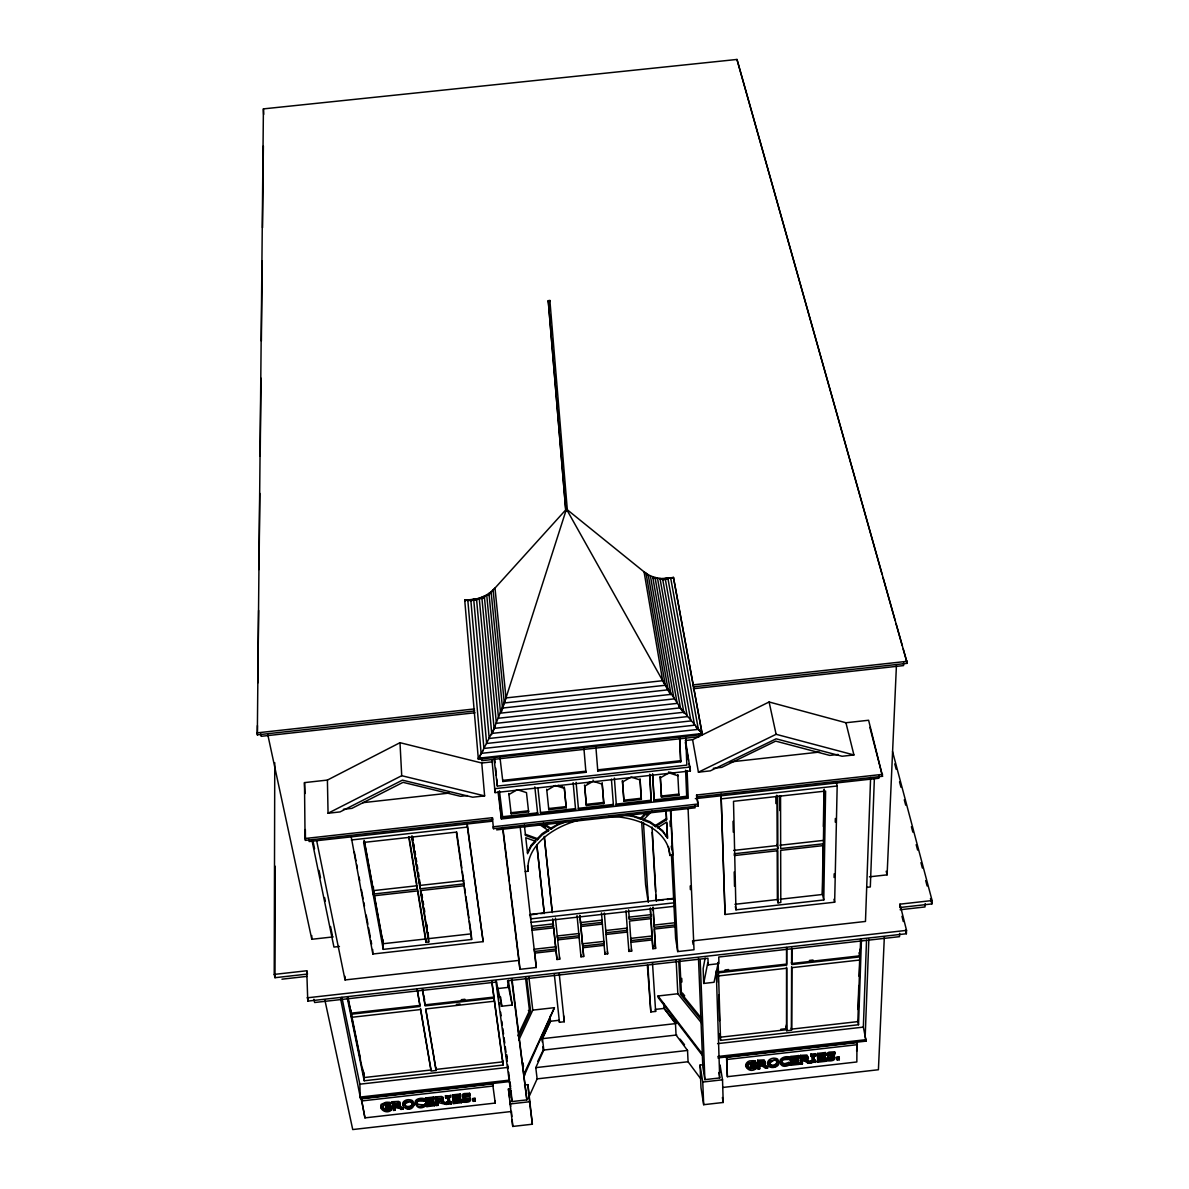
<?xml version="1.0" encoding="UTF-8"?>
<svg xmlns="http://www.w3.org/2000/svg" width="1189" height="1189" viewBox="0 0 1189 1189"><rect width="100%" height="100%" fill="white"/><g stroke="black" fill="none" stroke-linecap="round" stroke-linejoin="round"><path stroke-width="1.5" d="M786.315 1024.977L786.315 1028.663L780.787 1029.288M786.538 967.192L786.524 1029.704L720.044 1037.239L719.925 1033.568M786.538 947.47L786.538 964.086L717.993 971.814L717.814 970.759M860.197 959.969L859.335 952.686L860.197 959.969L791.815 967.668L791.651 1030.194L786.732 1030.744L786.746 968.247L718.275 975.961L718.171 972.87L786.746 965.141L786.746 948.51M274.228 974.415L306.762 970.759L307.49 974.059L275.001 977.7L274.228 974.415L274.763 762.714M275.001 977.7L275.253 866.261M789.57 1063.769L789.154 1062.312L789.57 1064.928C777.457 1070.917 777.695 1055.208 789.585 1058.596C789.333 1060.93 781.589 1057.467 781.827 1062.654C781.946 1067.975 789.57 1062.505 789.57 1064.928M781.396 1064.021C776.387 1059.592 785.156 1055.208 789.288 1057.125L789.437 1059.785M792.781 1064.2L792.781 1061.48L798.518 1060.826L798.518 1059.964L792.795 1060.618L792.795 1058.611L798.949 1057.913L798.666 1055.564L790.848 1056.456L790.834 1063.769L791.116 1065.24L798.904 1064.363L798.919 1063.501L792.781 1064.2L792.483 1062.728L798.622 1062.03L798.904 1064.363M791.116 1065.24L790.848 1056.456M859.959 958.914L857.834 1021.619L791.443 1029.139L791.606 966.627M860.628 939.132L860.063 955.807L791.606 963.521L791.651 948.733M791.874 947.93L791.829 964.561L860.301 956.848M792.795 1060.618L792.513 1057.14L792.795 1058.611M792.498 1059.146L798.22 1058.492L798.22 1059.354L792.498 1060.008M798.622 1062.892L798.622 1062.03M798.666 1055.564L798.949 1057.913M808.119 1057.229L806.9 1055.029L800.494 1055.356L800.732 1064.155L802.397 1063.962L802.129 1059.592L802.397 1063.962M800.732 1064.155L800.494 1055.356M802.426 1060.246L802.144 1056.01L802.426 1060.246L805.696 1059.696L806.855 1058.21L806.083 1057.318L802.441 1057.482M474.753 710.933L257.329 734.861L263.408 108.883L736.972 59.45L907.252 663.328L693.455 686.856M257.329 734.861L257.433 725.572M257.864 682.858L258.608 610.403M259.024 569.531L259.811 493.376M260.183 456.219L260.986 378.191M261.372 341.05L262.189 261.164M262.531 227.723L263.363 145.994M263.69 114.412L263.408 108.883M815.728 1061.703L810.883 1062.996L810.601 1060.781L812.191 1060.603L812.265 1054.777L810.675 1054.212L815.52 1053.662L815.817 1055.877L814.227 1056.055L814.138 1061.881L815.728 1061.703L815.431 1060.231L813.841 1060.41L814.138 1061.881M810.883 1062.996L810.601 1060.781M812.265 1054.777L812.563 1056.248L810.972 1056.427L815.832 1055.133L815.817 1055.877M810.898 1062.253L812.488 1062.074L812.563 1056.248M813.871 1058.953L813.93 1054.584L814.227 1056.055M815.728 1062.446L815.431 1060.231M815.52 1054.405L815.52 1053.662M819.444 1061.168L819.474 1058.448L825.211 1057.794L825.225 1056.932L819.489 1057.586L819.533 1055.579L825.686 1054.881L825.389 1052.533L817.571 1053.424L817.764 1062.208L825.552 1061.331L825.27 1058.998L819.132 1059.696L819.444 1061.168L825.567 1060.469M817.764 1062.208L817.571 1053.424M819.132 1059.696L819.176 1056.976L819.474 1058.448M823.085 844.71L822.298 893.37L823.769 899.969L735.946 909.823L735.337 906.508M823.383 826.504L823.962 789.942M823.368 844.012L822.55 894.47L780.118 899.226M824.259 789.214L823.427 840.4L779.984 845.245M777.294 899.315L778.007 902.837L780.801 902.525L780.668 850.358L824.14 845.513L823.383 840.177M823.769 899.969L825.597 791.071L733.509 801.312L735.946 909.823M824.898 1056.322L824.913 1055.46L819.191 1056.114L819.489 1057.586M825.27 1058.998L825.552 1061.331M825.686 1054.881L825.389 1052.533M833.058 1057.541C831.141 1060.529 824.586 1055.594 826.771 1060.751C829.417 1061.123 835.273 1061.346 835.154 1057.541C819.607 1053.142 836.476 1056.962 834.604 1051.834L829.223 1052.116A4.028 2.304 -10.3 0 0 827.336 1053.097L826.845 1055.089L828.332 1055.891M826.771 1060.751L826.801 1059.533L830.754 1060.038L833.563 1058.492L827.752 1057.066L827.648 1054.569A4.028 2.304 -10.3 0 1 829.521 1053.588L834.916 1053.305M834.098 877.497L834.173 873.811M835.273 822.164L835.347 818.478M725.052 914.49L721.054 794.356L725.052 914.49L834.663 902.198L837.175 785.988L836.476 783.046M834.886 1054.465L834.604 1051.834M836.967 1057.14L837.249 1060.008L839.256 1059.771L839.285 1058.373L838.973 1056.902L836.967 1057.14L837.249 1060.008M838.973 1056.902L839.256 1059.771M856.66 1051.225L856.957 1042.575L726.538 1057.378L727.386 1076.684L856.838 1061.97L856.957 1042.575M857.982 1009.52L858.785 985.547M859.097 976.318L859.721 957.873M859.825 954.767L860.004 949.208M719.865 1036.184L720.579 1040.375L858.532 1024.74L861.431 940.083M870.616 777.457L865.473 921.445L692.548 940.885L693.128 944.438M717.903 1057.928L866.127 1041.118L863.348 1027.118L866.528 940.142M874.391 777.933L870.318 886.949L866.692 887.351M868.847 939.28L865.176 1036.912L866.127 1041.118M878.998 775.674L878.894 778.245L695.342 798.636M882.595 774.351L696.591 795.01L698.181 804.002L493.227 826.786L493.465 828.688L698.255 805.919L696.665 796.927L882.52 776.283L868.609 720.252L845.929 722.749L769.105 701.986L692.593 739.707L685.473 740.494M884.348 936.694L878.418 1069.743L722.585 1087.474M869.427 876.828L887.098 874.851L896.417 665.706M903.685 662.882L903.551 665.587L693.261 688.743M932.102 900.549L899.939 904.16L899.761 907.534L931.879 903.922L932.102 900.549L892.538 751.582M899.672 933.306L899.508 936.664L718.751 957.011L718.959 963.64L708.183 964.859L707.797 962.629L703.695 983.452L714.039 982.277L718.186 963.164M306.762 970.759L307.773 1001.123L906.36 933.751L906.538 930.378L899.939 904.16M925.191 903.581L924.983 906.954L900.118 909.748M441.684 1098.175L440.747 1099.647L437.493 1100.197L437.032 1097.477L437.582 1101.698L440.331 1101.311L441.714 1100.36L441.491 1099.141L437.121 1098.978M404.587 1102.723C403.309 1108.965 415.838 1106.632 411.275 1101.43M705.136 958.126L703.145 968.649L703.695 983.452M765.359 1062.089L764.081 1059.889L757.675 1060.231L758.032 1069L759.697 1068.822L759.385 1064.437L759.697 1068.822M501.639 711.498L566.454 509.1L647.678 574.763M478.364 759.281L464.736 600.267C475.868 600.356 487.445 596.581 494.996 588.079L505.994 697.928L494.104 728.381L478.364 759.281L702.283 734.534L673.479 577.497L660.668 578.894M747.524 1063.813L748.446 1067.113L754.034 1067.023L754.302 1068.495L749.308 1068.852L747.524 1066.503L749.887 1063.531L755.818 1063.62L754.703 1060.841A8.07 4.637 -9.2 0 0 751.433 1060.796C747.182 1060.038 742.724 1066.592 748.089 1068.242M778.334 1063.144L777.829 1059.325A4.83 2.779 -9.6 0 0 775.466 1058.314C771.765 1057.289 765.374 1060.751 768.54 1064.928M528.347 1098.235L537.131 1078.869L535.778 1067.633L543.804 1050.036L542.481 1038.651L550.462 1021.262L549.913 1016.313M554.431 1007.678L523.888 1074.187L524.23 1075.599L554.431 1007.678L532.791 1010.115L518.88 1039.929M517.78 1035.812L529.491 1010.769L525.553 977.923M518.909 1036.154L530.621 1011.096L526.697 978.25M491.488 734.698L495.367 726.464M537.77 1061.346L543.239 1050.095L542.853 1046.855M542.288 1041.98L541.916 1038.725L550.462 1021.262L559.231 1020.266L559.454 1022.287L564.27 1021.752L559.246 973.791M527.47 852.572L531.111 845.23L535.793 840.311M483.016 750.66L478.231 758.255L702.253 733.509L680.42 707.841L662.674 680.702L644.066 571.835C652.152 578.567 663.492 579.92 673.479 577.497L702.283 734.534M399.905 1104.195L400.158 1102.292L398.627 1101.386L392.102 1101.742L393.559 1110.422L395.224 1110.229L394.614 1105.889M442.947 1099.32L443.244 1097.402L441.728 1096.496L435.219 1096.838L436.541 1105.532L438.206 1105.354L437.626 1100.999M470.368 1099.335L470.071 1096.986L463.621 1095.485M404.81 1102.173L406.281 1101.014M834.292 1057.987L834.41 1055.594L828.376 1054.063M488.307 595.466L566.454 509.1L670.447 694.554M412.925 1105.874L413.98 1103.778L412.642 1100.791A4.86 2.794 -4.5 0 0 410.042 1099.81C406.623 1098.918 400.663 1101.668 403.502 1105.74M537.517 839.761L537.383 838.631L542.11 833.682L548.53 829.565L548.649 830.695L542.229 834.812L537.517 839.761L525.508 835.377L524.364 825.151M625.786 815.386L633.826 816.65L640.812 819.28L640.648 818.166L645.79 812.934M640.812 819.28L647.247 812.741M646.861 815.134L649.432 812.518M666.152 811.106L666.598 819.682L655.555 826.623L650.13 822.803L643.175 820.172L652.196 811.017M469.031 1098.904C467.158 1101.995 460.604 1096.808 462.67 1102.129C465.107 1102.485 471.468 1102.783 470.71 1098.948C453.901 1094.92 471.795 1098.056 469.61 1093.286L464.141 1093.583A4.028 2.319 -5.3 0 0 462.372 1094.549L462.922 1097.001M418.038 1099.929C412.984 1106.038 424.28 1104.403 425.127 1104.834L423.537 1105.428M424.31 1101.267L424.101 1100.107C411.825 1096.407 414.604 1112.741 425.216 1106.335C424.592 1104.061 417.651 1109.248 416.863 1104.12C416.001 1097.923 426.509 1104.016 424.027 1098.606C420.416 1097.358 412.717 1099.453 415.749 1104.373M776.402 1065.017L777.22 1064.482M564.968 822.149L557.269 825.151L550.819 829.298L550.7 828.168L561.758 822.223M655.555 826.623L655.377 825.508L666.42 818.567L665.974 809.991M789.154 1062.312L784.651 1063.724L781.857 1062.446M657.383 827.916L666.717 822.045L667.549 838.096L662.793 831.706L657.205 826.786L662.615 830.591L667.549 838.096M587.411 783.402L590.22 781.768M603.804 803.556L602.139 783.075L603.804 803.556L586.385 805.488L584.735 786.152L591.78 782.08M622.605 781.946L631.136 777.071L640.158 779.999L641.361 799.38L623.957 801.312L622.442 780.831L623.957 801.312M660.46 777.755L669.035 772.865L677.998 775.808L677.804 774.693L678.889 795.218L661.5 797.15L660.281 776.625L661.5 797.15M305.068 838.498L492.409 817.69L492.647 819.593L305.454 840.385L305.068 838.498L304.488 782.615L327.406 780.073L399.994 742.694L481.768 763.011L492.469 761.837M327.406 780.073L328.06 813.246L401.719 775.704L484.622 795.887L481.768 763.011M383.512 1103.882L384.909 1103.318M692.593 739.707L698.419 772.181L776.105 734.297L853.925 754.956L845.929 722.749M398.152 1105.205L399.162 1104.759M442.189 1099.87L441.164 1100.315L446.157 1102.931L446.247 1104.432L437.715 1102.5L437.493 1100.197M764.022 1063.308L762.952 1063.769L763.219 1065.24L767.693 1067.9L767.425 1066.429L764.438 1064.66M763.219 1065.24C769.803 1062.431 761.079 1059.31 757.943 1061.703L758.032 1069M805.681 1058.909L806.766 1058.463M464.2 1094.579L467.054 1093.999M390.482 1108.98L391.3 1108.683L390.691 1105.547L386.128 1106.067L386.351 1108.416L389.264 1108.089L389.62 1109.931L384.567 1110.303L382.323 1107.999L384.21 1105.057L390.334 1105.131L390.037 1102.471L389.16 1102.352A8.115 4.667 -4.2 0 0 385.801 1102.322L381.045 1104.418L381.283 1108.297M391.3 1108.683L391.359 1110.184C384.835 1115.787 374.803 1105.101 385.86 1103.823A8.13 4.667 -4.2 0 1 389.219 1103.853L390.334 1105.131M475.526 600.103L485.112 596.625M751.121 1065.463L751.106 1064.616L755.624 1064.096L755.951 1068.762C748.565 1074.529 740.747 1063.129 751.701 1062.282A8.085 4.637 -9.2 0 1 754.97 1062.312L755.803 1062.446M754.837 1067.588L751.537 1068.376M775.451 1065.433L773.207 1065.924M670.165 578.419L673.479 577.497M389.516 1109.292L383.675 1109.649M829.937 1052.815L834.574 1052.993M786.613 1064.333L783.165 1064.541M543.239 1050.095L676.779 1034.98M435.887 1067.663L436.051 1070.486L431.087 1071.051L420.564 1009.535L351.632 1017.308L351.543 1014.455M347.292 997.943L364.22 1080.771L503.081 1065.032L502.724 1060.796M341.882 997.333L359.851 1084.19L508.416 1067.35M717.591 1043.63L863.348 1027.118M535.778 1067.633L687.539 1050.437L688.074 1061.747L700.633 1078.661M359.851 1084.19L360.237 1097.061L509.531 1080.117L508.669 1072.21M717.859 1056.486L866.187 1039.647M360.237 1097.061L360.535 1098.487L509.724 1081.559M361.367 1098.829L492.662 1083.922L495.248 1103.065L364.949 1117.883L361.367 1098.829L364.949 1117.883M537.131 1078.869L688.074 1061.747M361.426 1100.984L492.826 1086.062L492.662 1083.922M727.386 1076.684L726.895 1059.488L857.418 1044.67M524.498 1085.022L527.931 1084.636L532.36 1124.214L512.756 1126.444L508.416 1089.005L510.884 1088.723M720.252 1071.958L720.029 1064.972L722.526 1079.805L723.224 1102.471L703.68 1104.7L700.99 1087.786L700.039 1065.091L703.041 1064.75M434.698 1105.74L434.55 1104.893L428.382 1105.607L428.293 1104.105L434.461 1103.407L434.698 1105.74L426.851 1106.632L425.588 1099.453L425.499 1097.952L433.376 1097.061L433.524 1097.908M445.474 1095.678L447.198 1096.228L447.287 1097.729L445.682 1097.923L445.474 1095.678L450.468 1095.857M461.525 1102.693L461.391 1101.846L455.209 1102.56L455.119 1101.059L461.287 1100.36L461.525 1102.693L453.678 1103.585L452.414 1094.891L460.277 1093.999L460.411 1094.846L454.228 1095.559M759.652 1065.106L759.608 1062.342L763.249 1062.193L763.888 1063.754L759.652 1065.106L759.34 1060.87L760.99 1060.692M819.221 1054.108L825.374 1053.409M392.162 1103.243L399.341 1103.11L400.381 1105.042L398.211 1106.706L403.279 1109.322L403.205 1107.821L399.415 1105.859M424.101 1099.78L424.027 1098.606M425.588 1099.453L433.465 1098.547L433.613 1099.409L427.416 1100.107L427.758 1102.084L433.524 1101.43L433.673 1102.277L427.906 1102.931L428.382 1105.607M435.308 1098.339L442.457 1098.205L443.452 1100.152L441.253 1101.817L446.247 1104.432M452.504 1096.392L460.381 1095.5L460.515 1096.347L454.317 1097.061L454.644 1099.037L460.411 1098.368L460.544 1099.231L454.778 1099.884L455.209 1102.56M468.927 1094.222L469.789 1094.43L469.61 1093.286M754.762 1061.926L755.55 1062.149L755.535 1060.96M791.131 1057.928L798.963 1057.036M800.791 1056.828C803.987 1054.405 812.592 1057.616 805.979 1060.38L810.393 1063.055L810.095 1061.584L807.153 1059.8M817.883 1054.896L825.701 1054.004M394.005 1103.882L398.687 1104.566L397.78 1106.038L394.525 1106.587L393.945 1102.366L395.224 1110.229M450.349 1095.128L450.572 1097.358L448.966 1097.551L449.903 1103.273L451.627 1103.823L446.752 1104.373L448.238 1103.466L448.149 1101.965L446.544 1102.144L446.752 1104.373M433.673 1102.277L433.435 1099.929L427.668 1100.583L427.758 1102.084M457.557 1098.056L460.44 1097.729L460.306 1096.882L454.54 1097.536L454.644 1099.037M394.466 1105.086L398.122 1104.284L398.315 1102.53M759.385 1063.635L763.085 1062.832L763.591 1061.049M802.129 1058.775L805.845 1057.972L806.38 1056.189M391.359 1110.184L390.75 1107.063L386.187 1107.568L386.351 1108.416M755.907 1065.567L751.374 1066.087L751.389 1066.934L754.272 1066.607L754.302 1068.495M394.674 1107.39L403.279 1109.322M472.984 1098.487L474.991 1098.264L475.303 1101.133L473.296 1101.356L472.984 1098.487L473.088 1099.988L475.095 1099.751M759.667 1065.924L761.554 1065.701L765.538 1068.153L767.693 1067.9M802.412 1061.064L804.314 1060.841L808.238 1063.293L810.393 1063.055M449.1 1097.477L449.814 1101.772L451.538 1102.322L446.544 1102.144M462.67 1102.129L462.476 1100.94L466.623 1101.415L469.239 1099.899L463.026 1098.487L462.476 1096.05A4.028 2.319 -5.3 0 1 464.245 1095.069L469.714 1094.772L469.893 1095.931L469.67 1094.445M392.102 1101.742L393.485 1108.921L395.164 1108.728M425.499 1097.952L426.777 1105.146L429.913 1104.789M435.219 1096.838L436.452 1104.046L438.117 1103.853M458.285 1101.564L461.421 1101.207L461.287 1100.36M792.394 1063.59L795.5 1063.248M810.586 1061.524L815.431 1060.974M837.279 1058.596L839.285 1058.373M495.813 980.866L511.998 1101.564L526.861 1099.87L512.058 979.439M698.493 958.453L702.833 1066.919L704.884 1079.642L719.702 1077.947L716.254 970.878M509.709 1104.001L529.536 1101.742L527.931 1084.636M703.68 1104.7L702.758 1082.049L722.526 1079.805M525.285 871.567L528.124 871.255A71.34 45.509 -7.5 0 1 581.614 819.429M609.006 816.382A71.34 45.509 -7.5 0 1 669.868 855.441L672.692 855.129L670.462 810.006M417.071 885.746L373.301 890.635L364.087 840.37M733.702 850.403L777.175 845.557L776.982 796.303M428.189 933.038L428.709 942.015L425.959 942.327L417.547 890.918L373.747 895.807L373.435 894.024L417.25 889.134L417.057 885.537M411.617 836.655L420.089 888.807L463.873 883.917L463.606 880.336M777.665 795.961L777.859 848.872L734.326 853.732L734.356 855.56L777.829 850.715L778.007 902.837M824.17 843.7L780.668 848.56L780.549 795.649M674.089 898.304L530.294 914.415L530.74 918.889L674.802 902.748L674.089 898.304L674.267 901.782M267.837 734.906L311.8 939.28L333.217 936.887M529.581 914.891L536.908 914.073M540.579 913.657L544.25 913.241L536.863 845.141M663.417 899.895L656.105 900.712L655.793 895.168M667.074 899.493L674.401 898.676M531.141 922.352L674.98 906.226L674.802 902.748M339.445 946.459L333.946 947.068L311.994 840.415M552.855 920.227L553.227 923.883L531.646 926.305L531.869 928.535L553.48 926.112L552.707 918.8M734.921 904.294L777.383 899.523L777.19 850.967M580.485 922.56L602.035 920.137L602.333 922.367L580.752 924.789L579.816 915.322M650.294 909.258L650.621 914.698L629.085 917.105L629.397 919.335L650.948 916.927L650.398 907.846M532.063 930.259L553.658 927.836L555.887 949.045L534.5 951.453L534.277 949.223L555.635 946.816L553.598 927.361M602.466 924.091L580.916 926.513L582.714 946.028L604.086 943.635L602.333 923.645M471.647 939.459L456.338 832.122L363.626 842.436L383.259 949.372L471.647 939.459L471.126 932.756M351.231 836.952L372.841 954.009L483.15 941.629L467.039 822.58M675.783 924.908L654.336 927.316L654.009 925.101L675.426 922.694L675.783 924.908L675.872 926.617L654.44 929.025L655.6 948.421L652.88 948.718L652.018 937.69M578.998 935.773L578.731 933.543L557.269 935.951L557.522 938.18L578.998 935.773L577.051 915.619M627.406 930.333L627.093 928.119L605.662 930.526L605.944 932.741L627.406 930.333L625.994 910.581M557.7 939.875L579.162 937.467M606.093 934.45L627.539 932.042M582.714 946.028L582.447 943.798L603.804 941.406L604.086 943.635M650.829 918.205L651.914 936.011L630.586 938.403L630.898 940.618L652.241 938.225L651.052 918.636L629.516 921.059L630.898 940.618M281.942 979.186L307.089 976.362M534.693 953.132L556.066 950.724L556.987 959.508L559.692 959.196L557.626 939.399M604.22 945.314L582.878 947.722L583.68 956.506L580.975 956.803L580.708 954.574M631.017 942.312L652.345 939.904L652.88 948.718M316.69 840.831L345.048 979.944L519.073 960.385L509.828 884.839M652.553 946.503L655.258 946.206L654.218 928.564M604.666 951.884L604.948 954.113L607.668 953.801L605.944 933.974M628.609 949.194L628.922 951.423L631.641 951.111L630.824 941.851M502.561 827.529L519.92 969.332L536.269 967.504L534.901 954.098M671.428 854.832L675.605 938.284L677.715 951.586L694.004 949.758L688.089 808.758M307.044 997.839L906.538 930.378M497.805 988.133L501.832 1006.221L512.206 1005.047L508.223 985.116L508.416 987.36L497.597 988.579L497.403 986.335M461.287 999.681L464.899 999.265M725.022 969.956L728.634 969.54M809.412 960.444L813.008 960.043M422.571 989.203L425.082 1004.824L494 997.066L491.77 980.643M350.889 1009.966L351.008 1014.262L420.044 1006.474L417.235 990.11M456.383 1004.423L460.009 1004.006M494.505 1001.197L425.662 1008.956L436.051 1070.486M702.372 1055.386L658.112 997.437L658.022 995.981L677.834 993.751L702.253 1023.878M647.366 965.319L650.829 1011.958L655.629 1011.423L652.508 963.253M541.916 1038.725L676.184 1023.536L664.086 1008.421L663.804 1003.457M505.994 697.928L662.674 680.702M256.898 732.885L474.5 708.926M693.365 684.849L907.356 661.292M475.035 712.761L261.164 736.318L260.584 733.672M679.573 737.879L680.584 760.678L597.651 769.863L597.799 770.992L680.777 761.807L679.692 737.239M500.004 757.72L502.828 781.515L585.939 772.3L583.873 747.836M494.074 759.221L497.359 786.092L686.856 765.107L685.726 738.027M362.808 802.679L449.219 793.093M730.061 761.986L819.548 752.072M690.215 767.024L494.609 788.693L495.085 792.617L690.378 770.962L685.473 740.138M343.368 809.308L351.899 808.357L403.041 782.347L460.589 796.318L467.411 795.56M713.281 768.302L721.753 767.366L775.674 741.119L829.714 755.401L838.171 754.465M328.06 813.246L340.024 811.924L402.432 780.147L472.687 797.21L484.622 795.887M698.419 772.181L710.294 770.873L776.135 738.815L842.08 756.263L853.925 754.956M566.083 806.603L548.664 808.535L548.798 809.664L566.217 807.732L564.27 787.281L566.217 807.732M586.385 805.488L586.236 804.359L603.64 802.426M623.794 800.197L641.183 798.265L639.979 778.884L640.158 779.999M661.307 796.021L678.696 794.089L678.889 795.218M511.166 813.841L528.615 811.909L528.496 810.779L511.062 812.711L511.166 813.841L508.788 793.42L508.892 794.564L517.245 789.689L526.474 792.602L528.615 811.909M649.64 774.856L651.096 800.242L616.199 804.106L616.363 805.235L651.275 801.356L649.714 774.173M654.009 799.915L686.543 796.303L686.737 797.418L654.188 801.029L652.583 774.529M499.439 790.834L502.739 817.854L537.71 813.975L534.827 786.91M575.595 809.768L575.446 808.639L540.519 812.518L540.638 813.648L575.595 809.768L573.143 782.659M613.45 805.562L613.286 804.433L578.374 808.312L578.508 809.441L613.45 805.562L611.414 779.092M498.057 791.829L501.386 818.983L688.238 798.22L687.108 770.873M492.172 821.213L309.14 841.544L308.62 839.033M351.32 839.984L467.396 827.083L467.158 824.081M721.886 798.8L837.175 785.988M496.66 829.877L695.089 807.821L694.985 805.265M565.711 509.918L567.257 509.754L567.406 510.794L565.845 510.958L565.711 509.918L548.203 300.668L549.883 300.49L550.031 301.501L548.352 301.679L548.203 300.668M653.801 578.434L657.472 578.032L680.42 707.841L494.104 728.381L481.827 597.19M482.912 597.71L479.226 598.126L491.711 733.435L683.809 712.256L659.984 578.404M464.854 601.277L464.736 600.267L483.046 598.26M477.398 599.078L467.812 600.177L481.129 753.38L698.374 729.377L670.67 578.047L659.598 579.251M478.171 599.107L470.814 599.91L483.923 748.446L694.584 725.186L667.906 578.419L660.534 579.221M662.451 579.727L666.137 579.325M409.061 1107.301L405.717 1107.122M420.163 1099.26L421.486 1099.201M464.736 600.267L472.092 600.594M653.043 577.958L656.521 578.493M659.984 579.028L663.462 579.548M628.832 814.762L640.648 818.166M769.982 1065.73L770.933 1065.939M528.362 1010.427L529.491 1010.769M558.161 785.32L562.739 786.791M564.403 788.411L555.233 785.483L546.836 790.358L546.702 789.228L548.798 809.664M602.288 784.205L593.192 781.262L593.043 780.147M389.412 1103.422L390.274 1103.63L390.037 1102.471M670.343 772.226L674.817 773.712M537.383 838.631L525.404 834.262L525.508 835.377M416.358 1104.967L417.131 1105.413M543.299 823.16L550.7 828.168M543.418 824.289L550.819 829.298M542.6 825.567L545.558 827.559M539.761 824.69L548.649 830.695M655.377 825.508L649.952 821.688L642.996 819.058L643.175 820.172M695.922 727.133L702.253 733.509M682.441 993.038L684.701 995.832M700.678 1017.323L681.431 993.618L679.826 960.563M701.926 1020.712L680.42 994.182L678.785 961.128M680.093 1039.141L684.522 1044.715M678.77 706.251L684.255 713.43M658.022 995.981L702.313 1053.944M687.539 1050.437L676.065 1035.054L675.471 1023.61L664.086 1008.421L655.332 1009.402L655.629 1011.423M776.387 1059.964C779.642 1064.423 769.803 1067.677 769.387 1062.565M382.278 1106.498L384.508 1108.802L389.561 1108.43L389.62 1109.931M881.985 574.005L736.972 59.45M882.996 577.572L895.124 620.45M896.134 624.032L902.198 645.464M903.209 649.031L907.252 663.328M894.752 763.903L896.179 769.283M899.523 781.857L900.95 787.237M904.279 799.796L905.706 805.191M911.413 826.727L912.84 832.122M916.169 844.68L917.611 850.076M920.94 862.634L922.367 868.029M925.696 880.588L927.123 885.968M930.452 898.542L931.879 903.922M869.887 727.415L882.52 776.283M901.961 916.273L903.283 921.52M905.483 930.259L906.36 933.751M886.191 871.255L887.098 874.851M823.353 841.99L824.14 845.513M833.994 899.256L834.663 902.198M857.596 1020.578L858.532 1024.74M313.911 999.236L314.639 1002.505L496.72 982.01L497.701 990.288M769.105 701.986L776.105 734.297M324.79 999.667L352.732 1129.55L511.448 1111.492L511.879 1116.471M826.489 1058.076L826.905 1059.533M824.913 1055.46L825.211 1057.794M776.952 844.458L777.859 848.872M340.589 998.73L360.535 1098.487M312.692 839.657L314.565 848.708M319.024 870.422L320.51 877.66M324.597 897.576L325.34 901.188M330.542 926.528L332.4 935.58M812.191 1060.603L812.488 1062.074M810.675 1054.212L810.972 1056.427M791.398 962.466L791.606 963.521M304.488 782.615L304.978 793.524M347.991 997.601L350.948 1012.107M351.572 1015.153L360.401 1058.463M362.244 1067.484L364.087 1076.506M348.02 998.671L350.978 1013.177L419.985 1005.404L417.176 989.04M351.008 1014.262L364.116 1077.561L431.027 1069.981L420.505 1008.465M807.94 1061.822L808.238 1063.293M804.017 1059.369L804.314 1060.841M798.22 1058.492L798.518 1060.826M791.235 1028.099L791.443 1029.139M508.327 980.271L512.206 1005.047M386.128 1106.067L386.291 1106.914M785.914 1026.583L786.732 1030.744M789.288 1057.125L789.585 1059.771M354.263 851.74L355.972 860.791M356.641 864.418L357.324 868.029M359.033 877.081L359.717 880.707M361.426 889.758L363.121 898.81M363.804 902.421L364.488 906.048M366.197 915.099L367.906 924.15M368.575 927.777L370.284 936.828M370.968 940.44L371.652 944.066M765.27 1066.682L765.538 1068.153M761.287 1064.229L761.554 1065.701M759.34 1060.87L759.608 1062.342M757.675 1060.231L757.943 1061.703M364.384 841.024L373.257 889.506M373.584 891.289L382.977 942.609M373.955 894.187L383.021 943.739L425.766 938.953L417.651 889.313M755.416 1062.163L755.818 1063.62M755.951 1068.762L755.624 1064.096M665.201 578.597L690.883 720.935L486.628 743.482L473.712 599.479M751.106 1064.616L751.389 1066.934M662.555 578.597L687.287 716.625L489.229 738.473L476.521 598.884M685.31 742.293L688.476 760.217M689.115 763.799L690.378 770.962M655.035 577.468L677.165 703.383L496.378 723.313L484.324 596.075M652.672 576.724L674.014 698.894L498.533 718.23L486.702 594.812M650.383 575.773L670.982 694.376L500.584 713.147L488.961 593.37M680.584 760.678L680.777 761.807M648.183 574.644L668.084 689.828L502.501 708.064L491.102 591.78M646.073 573.336L665.32 685.265L504.314 702.981L493.108 590.012M434.461 1103.407L434.609 1104.254M726.538 1057.378L726.895 1059.488M437.715 1102.5L438.206 1105.354M423.983 996.174L424.607 999.815M425.915 1009.699L435.991 1069.416L502.813 1061.851L494.089 998.121L425.142 1005.894L422.377 989.53M668.857 771.735L669.035 772.865M718.795 1072.508L719.702 1077.947M722.392 1097.536L723.224 1102.471M447.198 1096.228L448.238 1103.466M445.682 1097.923L445.563 1097.179L450.572 1097.358M409.135 837.19L416.774 883.947M408.734 836.982L417.25 889.134M671.25 846.226L671.83 849.793M666.42 818.567L666.598 819.682M668.426 846.538L669.868 855.441M412.583 836.655L413.163 840.251M413.742 843.848L414.322 847.445M414.916 851.042L415.496 854.638M416.076 858.235L416.655 861.832M417.235 865.429L417.829 869.025M418.409 872.637L418.989 876.234M421.872 894.024L422.437 897.576M423.016 901.113L423.596 904.666M424.161 908.218L424.741 911.755M426.747 924.18L427.327 927.717M411.959 835.748L412.538 839.345M413.118 842.942L413.698 846.538M414.292 850.135L414.872 853.732M415.451 857.328L416.031 860.925M416.626 864.522L417.205 868.119M419.241 880.707L419.821 884.304M421.545 894.96L422.125 898.512M422.704 902.05L423.269 905.602M423.849 909.154L424.428 912.691M426.435 925.101L427.014 928.654M427.594 932.206L428.159 935.743M412.018 836.863L419.895 885.433L463.621 880.559L462.343 871.537M420.757 890.769L428.516 938.641L471.216 933.855L469.447 921.416M428.709 942.015L420.371 890.591L464.126 885.716L463.873 883.917M452.414 1094.891L453.678 1103.585M700.039 1065.091L702.758 1082.049M675.872 926.617L675.426 922.694M462.566 1100.642L462.372 1099.439L462.476 1100.94M651.096 800.242L651.275 801.356M641.183 798.265L641.361 799.38M650.621 914.698L650.948 916.927M655.258 946.206L655.6 948.421M648.183 902.02L645.582 884.616L641.674 821.792M651.914 936.011L652.241 938.225M456.695 831.899L461.822 867.94M464.631 887.678L465.389 892.998M465.895 896.551L468.942 917.863M631.329 948.896L631.641 951.111M491.83 982.352L503.081 1065.032M467.396 827.083L483.15 941.629M508.416 1089.005L509.591 1097.655M510.051 1101.118L510.75 1106.305M500.614 997.051L501.832 1006.221M506.707 1054.598L507.198 1058.24M498.191 993.93L498.681 997.571M499.41 1003.04L499.9 1006.682M500.628 1012.136L501.119 1015.778M501.847 1021.247L502.338 1024.873M502.828 1028.515L503.556 1033.984M504.047 1037.625L504.775 1043.08M505.266 1046.721L505.994 1052.191M506.484 1055.832L507.213 1061.287M507.703 1064.928L508.179 1068.569M510.007 1082.183L510.661 1087.088M585.939 772.3L585.791 771.185L502.709 780.37L502.828 781.515M607.371 951.586L607.668 953.801M584.735 786.152L584.587 785.022L586.236 804.359M481.367 758.002L481.723 760.692L698.998 736.675L698.909 733.955M508.416 987.36L507.569 980.791L707.945 958.23L708.183 964.859M523.041 1062.877L523.502 1066.459M524.171 1071.824L524.631 1075.406M526.103 1090.506L526.549 1093.969M511.552 979.097L526.861 1099.87M529.536 1101.742L532.36 1124.214M502.858 827.737L509.382 881.168M583.68 956.506L582.773 947.247M528.882 977.18L532.791 1010.115M520.143 826.727L536.269 967.504M559.454 956.967L559.692 959.196M563.601 1015.674L564.27 1021.752M553.227 923.883L553.48 926.112M555.635 946.816L555.887 949.045M556.987 959.508L555.991 950.249M537.71 813.975L537.591 812.845L502.62 816.724L502.739 817.854M536.893 845.453L544.28 913.553M554.342 974.49L559.454 1022.287M544.384 837.219L552.291 912.662L544.19 836.372M537.978 788.381L540.638 813.648M555.412 918.042L557.522 938.18M527.574 865.874L528.124 871.255M519.236 962.169L519.92 969.332M579.92 915.753L580.752 924.789M580.812 926.053L582.447 943.798M579.058 936.991L580.975 956.803M499.38 797.358L501.386 818.983M494.862 759.132L495.189 762.729M495.694 768.124L496.363 775.317M496.69 778.914L497.359 786.092M491.949 759.697L495.085 792.617M576.1 782.332L578.508 809.441M492.409 817.69L493.465 828.688M511.047 1090.551L511.998 1101.564M512.177 1119.8L512.756 1126.444M601.441 912.899L602.333 922.367M604.086 944.854L604.948 954.113M549.883 300.49L567.406 510.794M548.352 301.679L565.845 510.958M604.339 913.018L605.944 932.741M495.085 1100.94L495.248 1103.065M595.852 746.514L597.799 770.992M614.401 778.082L616.363 805.235M474.991 1098.264L475.303 1101.133M473.192 1099.87L473.296 1101.356M628.565 909.867L629.397 919.335M627.346 931.582L628.922 951.423M460.277 1093.999L460.515 1096.347M460.306 1096.882L460.544 1099.231M451.404 1101.594L451.627 1103.823M449.814 1101.772L449.903 1103.273M647.901 965.691L650.829 1011.958M643.457 822.461L648.332 901.901M653.162 907.534L654.336 927.316M652.939 907.118L653.147 910.715M653.356 914.311L654.009 925.101M436.452 1104.046L436.541 1105.532M652.048 827.054L656.328 901.009M652.152 832.3L655.57 891.468M425.751 938.73L425.959 942.327M433.376 1097.061L433.613 1099.409M433.435 1099.929L433.524 1101.43M419.568 879.83L420.089 888.807M652.657 773.846L654.188 801.029M425.023 1003.769L425.082 1004.824M426.777 1105.146L426.851 1106.632M425.216 1106.335L424.934 1103.689L424.874 1105.205M399.994 742.694L401.719 775.704M676.169 960.593L677.834 993.751M666.628 822.714L667.371 836.982M670.745 810.69L677.715 951.586M669.987 820.96L670.254 826.37M681.728 978.354L681.906 982.025M401.035 1108.059L401.109 1109.56M396.517 1105.666L396.591 1107.167M685.592 770.19L686.737 797.418M690.215 885.968L690.363 889.64M393.485 1108.921L393.559 1110.422M390.691 1105.547L390.75 1107.063M382.843 939.265L383.259 949.372M700.172 959.731L704.884 1079.642M698.181 804.002L698.255 805.919M696.591 795.01L696.665 796.927M373.405 886.801L373.747 895.807M373.153 886.816L373.435 894.024M372.677 949.491L372.841 954.009M718.156 962.466L720.579 1040.375M717.71 962.6L717.993 971.814M718.097 974.906L718.319 982.248M718.721 995.074L719.523 1020.742M363.953 1072.255L364.22 1080.771M344.959 976.258L345.048 979.944M733.033 821.272L733.286 832.196M734.193 871.968L734.52 886.34M311.756 935.565L311.8 939.28M307.743 997.526L307.773 1001.123M305.35 829.565L305.454 840.385M776.759 795.203L776.789 802.501M775.852 796.273L775.882 803.571M779.85 795.976L779.895 810.571M769.729 1063.352C776.12 1076.075 781.574 1051.953 769.729 1063.352M768.035 1063.352C767.158 1070.858 782.704 1067.172 778.111 1060.796A4.83 2.779 -9.5 0 0 775.748 1059.785L770.219 1060.722L768.035 1063.352M404.646 1104.224C409.997 1117.764 417.681 1094.846 404.646 1104.224M414.054 1105.28C408.867 1116.308 394.362 1100.657 410.116 1101.311A4.86 2.794 -4.5 0 1 412.717 1102.292L414.054 1105.28M531.215 846.36L527.574 853.702L525.776 837.74L535.927 841.426L531.215 846.36"/></g></svg>
